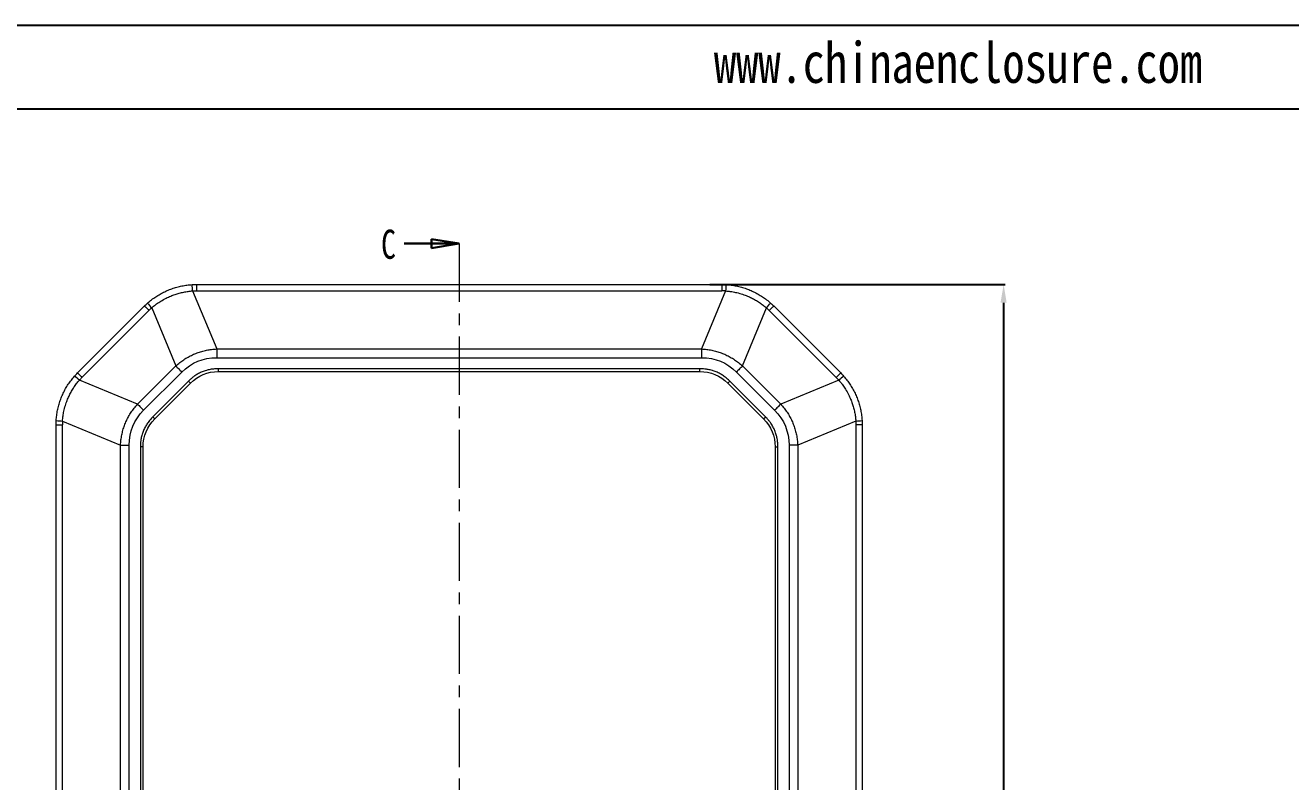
# Model space of a CAD drawing. Header units: inches. Extents: x 1127 to 4647, y 569 to 968.
# Drawn here: x 1918.6 to 2056.7, y 872.8 to 955.4 of the extents above; entities that cross this region are included whole.
import ezdxf

# ---------------------------------------------------------------- set-up
doc = ezdxf.new("R2010")
doc.units = ezdxf.units.IN
doc.linetypes.add('CENTER', pattern=[10.16, 6.35, -1.27, 1.27, -1.27])
doc.layers.add('文字', color=81, linetype='Continuous')
doc.styles.add('SLDTEXTSTYLE0', font='TXT', dxfattribs={"width": 0.75})
doc.styles.get("Standard").update_dxf_attribs({"font": 'txt', "bigfont": 'gbcbig.shx'})
doc.styles.add('宋体', font='', dxfattribs={"width": 0.8, "height": 3.5})
doc.styles.get('宋体').set_extended_font_data('SimSun')
doc.dimstyles.new('2', dxfattribs={"dimtxt": 1.5, "dimasz": 0.6, "dimexe": 0.18, "dimexo": 0.0625, "dimgap": 0.09, "dimtad": 0, "dimtih": 1, "dimtoh": 1, "dimzin": 0, "dimdsep": 46, "dimtxsty": 'Standard', "dimcen": 0, "dimadec": 0, "dimazin": 2, "dimtfac": 1, "dimtofl": 0, "dimtmove": 0, "dimatfit": 3, "dimfxl": 1, "dimtolj": 1, "dimtzin": 0, "dimarcsym": 0})
doc.dimstyles.new('2.5', dxfattribs={"dimtxt": 2.5, "dimasz": 2, "dimexe": 0.18, "dimexo": 0.0625, "dimgap": 0.09, "dimtad": 0, "dimzin": 0, "dimdsep": 46, "dimtxsty": 'Standard', "dimcen": 2, "dimadec": 0, "dimazin": 0, "dimtfac": 1, "dimtofl": 0, "dimtmove": 0, "dimatfit": 3, "dimfxl": 1, "dimtolj": 1, "dimtzin": 0, "dimarcsym": 0})

# ---------------------------------------------------------------- blocks, each defined once
blk = doc.blocks.new('_CLOSED')
at = {"color": 0, "linetype": 'ByBlock', "lineweight": -2}
for p, q in [((-1, 0.166667), (0, 0)), ((-1, 0.166667), (-1, -0.166667)), ((0, 0), (-1, -0.166667)), ((0, 0), (-1, 0))]:
    blk.add_line(p, q, dxfattribs=at)
blk = doc.blocks.new('*D74')
at = {"color": 0, "lineweight": -2}
for p, q in [((1993.28, 927.06), (2025.54, 927.06)), ((2025.36, 925.06), (2025.36, 859.56)), ((2025.36, 783.06), (2025.36, 848.55)), ((1993.28, 781.06), (2025.54, 781.06))]:
    blk.add_line(p, q, dxfattribs=at)
at = {"color": 0}
for points in [[(2025.02, 925.06), (2025.69, 925.06), (2025.36, 927.06)], [(2025.02, 783.06), (2025.69, 783.06), (2025.36, 781.06)]]:
    blk.add_solid(points, dxfattribs=at)
at = {"layer": 'Defpoints', "color": 0}
for p in [(1993.22, 927.06), (2025.36, 927.06), (1993.22, 781.06)]:
    blk.add_point(p, dxfattribs=at)
at = {"color": 0, "insert": (2025.36, 854.06), "char_height": 2.5, "attachment_point": 5, "rotation": 90}
blk.add_mtext('\\A1;146.00', dxfattribs=at)
blk = doc.blocks.new('*D187')
at = {"color": 0, "lineweight": -2}
for p, q in [((3628.76, 895.48), (3628.76, 899.48)), ((3635.21, 898.33), (3633.22, 898.07)), ((3626.76, 897.48), (3630.76, 897.48)), ((1444.45, 822.33), (1444.45, 781.38)), ((1534.37, 822.33), (1534.37, 781.38)), ((1446.45, 781.56), (1484.32, 781.56)), ((1532.37, 781.56), (1494.5, 781.56))]:
    blk.add_line(p, q, dxfattribs=at)
at = {"color": 0}
for points in [[(3633.18, 898.4), (3633.27, 897.74), (3631.24, 897.81)], [(1446.45, 781.9), (1446.45, 781.23), (1444.45, 781.56)], [(1532.37, 781.9), (1532.37, 781.23), (1534.37, 781.56)]]:
    blk.add_solid(points, dxfattribs=at)
at = {"layer": 'Defpoints', "color": 0}
for p in [(3626.28, 897.15), (3631.24, 897.81), (1444.45, 822.39), (1534.37, 822.39), (1534.37, 781.56)]:
    blk.add_point(p, dxfattribs=at)
at = {"color": 0, "insert": (3639.84, 898.94), "char_height": 2.5, "attachment_point": 5, "rotation": 7.5285}
blk.add_mtext('\\A1;∅5.00', dxfattribs=at)
at = {"color": 0, "insert": (1489.41, 781.56), "char_height": 2.5, "attachment_point": 5}
blk.add_mtext('\\A1;89.93', dxfattribs=at)
blk = doc.blocks.new('*D188')
at = {"color": 0, "lineweight": -2}
for p, q in [((3628.76, 895.48), (3628.76, 899.48)), ((3626.76, 897.48), (3630.76, 897.48)), ((3633.47, 894.81), (3631.73, 895.8)), ((1466.91, 816.91), (1466.91, 791.4)), ((1511.91, 816.91), (1511.91, 791.4)), ((1468.91, 791.58), (1484.74, 791.58)), ((1509.91, 791.58), (1494.08, 791.58))]:
    blk.add_line(p, q, dxfattribs=at)
at = {"color": 0}
for points in [[(3631.89, 896.09), (3631.56, 895.51), (3629.99, 896.78)], [(1468.91, 791.91), (1468.91, 791.24), (1466.91, 791.58)], [(1509.91, 791.91), (1509.91, 791.24), (1511.91, 791.58)]]:
    blk.add_solid(points, dxfattribs=at)
at = {"layer": 'Defpoints', "color": 0}
for p in [(3627.54, 898.17), (3629.99, 896.78), (1466.91, 816.97), (1511.91, 816.97), (1511.91, 791.58)]:
    blk.add_point(p, dxfattribs=at)
at = {"color": 0, "insert": (3637.9, 892.3), "char_height": 2.5, "attachment_point": 5, "rotation": 330.4525}
blk.add_mtext('\\A1;∅2.82', dxfattribs=at)
at = {"color": 0, "insert": (1489.41, 791.58), "char_height": 2.5, "attachment_point": 5}
blk.add_mtext('\\A1;45.00', dxfattribs=at)
blk = doc.blocks.new('*D189')
at = {"color": 0, "lineweight": -2}
for p, q in [((1459.41, 877.03), (1459.41, 891.85)), ((1461.41, 891.67), (1484.94, 891.67)), ((1517.41, 891.67), (1493.87, 891.67)), ((1519.41, 877.03), (1519.41, 891.85)), ((3453.42, 813.39), (3452.82, 813.39)), ((3453.42, 810.54), (3453.42, 813.57)), ((3455.82, 813.39), (3454.02, 813.39)), ((3456.42, 810.54), (3456.42, 813.57))]:
    blk.add_line(p, q, dxfattribs=at)
at = {"color": 0}
for points in [[(1461.41, 892), (1461.41, 891.33), (1459.41, 891.67)], [(1517.41, 892), (1517.41, 891.33), (1519.41, 891.67)], [(3454.02, 813.49), (3454.02, 813.29), (3453.42, 813.39)], [(3455.82, 813.49), (3455.82, 813.29), (3456.42, 813.39)]]:
    blk.add_solid(points, dxfattribs=at)
at = {"layer": 'Defpoints', "color": 0}
for p in [(1519.41, 891.67), (1459.41, 876.97), (1519.41, 876.97), (3453.42, 813.39), (3453.42, 810.48), (3456.42, 810.48)]:
    blk.add_point(p, dxfattribs=at)
at = {"color": 0, "attachment_point": 5}
for s, insert, char_height in [('\\A1;60.00', (1489.41, 891.67), 2.5), ('\\A1;3.00', (3450.73, 813.39), 1.5)]:
    blk.add_mtext(s, dxfattribs=dict(at, insert=insert, char_height=char_height))
blk = doc.blocks.new('*D191')
at = {"color": 0, "lineweight": -2}
for p, q in [((1516.66, 950.76), (1546.52, 950.76)), ((1546.34, 948.76), (1546.34, 882.89)), ((1546.34, 805.18), (1546.34, 871.05)), ((3458.05, 819.83), (3453.96, 819.83)), ((3454.14, 819.23), (3454.14, 818.92)), ((3454.14, 816.93), (3454.14, 817.24)), ((3457.55, 816.33), (3453.96, 816.33)), ((1516.66, 803.18), (1546.52, 803.18))]:
    blk.add_line(p, q, dxfattribs=at)
at = {"color": 0}
for points in [[(1546, 948.76), (1546.67, 948.76), (1546.34, 950.76)], [(3454.04, 819.23), (3454.24, 819.23), (3454.14, 819.83)], [(3454.04, 816.93), (3454.24, 816.93), (3454.14, 816.33)], [(1546, 805.18), (1546.67, 805.18), (1546.34, 803.18)]]:
    blk.add_solid(points, dxfattribs=at)
at = {"layer": 'Defpoints', "color": 0}
for p in [(1516.59, 950.76), (1546.34, 950.76), (3454.14, 819.83), (3458.12, 819.83), (3457.62, 816.33), (1516.59, 803.18)]:
    blk.add_point(p, dxfattribs=at)
at = {"color": 0, "insert": (1546.34, 876.97), "char_height": 2.5, "attachment_point": 5, "rotation": 90}
blk.add_mtext('\\A1;147.58', dxfattribs=at)
at = {"color": 0, "insert": (3454.14, 818.08), "char_height": 1.5, "attachment_point": 5}
blk.add_mtext('\\A1;3.50', dxfattribs=at)
blk = doc.blocks.new('*D194')
at = {"color": 0, "lineweight": -2}
for p, q in [((1382.71, 948.25), (1417.88, 948.25)), ((1417.7, 946.25), (1417.7, 880.38)), ((1417.7, 802.67), (1417.7, 868.54)), ((1385.15, 800.67), (1417.88, 800.67)), ((3414.42, 798.63), (3414.42, 801.19)), ((3414.42, 801.19), (3415.02, 801.19)), ((3409.68, 798.63), (3414.6, 798.63)), ((3414.42, 795.73), (3414.42, 798.03)), ((3409.68, 795.13), (3414.6, 795.13))]:
    blk.add_line(p, q, dxfattribs=at)
at = {"color": 0}
for points in [[(1417.37, 946.25), (1418.04, 946.25), (1417.7, 948.25)], [(1417.37, 802.67), (1418.04, 802.67), (1417.7, 800.67)], [(3414.32, 798.03), (3414.52, 798.03), (3414.42, 798.63)], [(3414.32, 795.73), (3414.52, 795.73), (3414.42, 795.13)]]:
    blk.add_solid(points, dxfattribs=at)
at = {"layer": 'Defpoints', "color": 0}
for p in [(1382.65, 948.25), (1417.7, 948.25), (1385.09, 800.67), (3409.62, 798.63), (3414.42, 798.63), (3409.62, 795.13)]:
    blk.add_point(p, dxfattribs=at)
at = {"color": 0, "insert": (1417.7, 874.46), "char_height": 2.5, "attachment_point": 5, "rotation": 90}
blk.add_mtext('\\A1;147.58', dxfattribs=at)
at = {"color": 0, "insert": (3417.24, 801.19), "char_height": 1.5, "attachment_point": 5}
blk.add_mtext('\\A1;3.50', dxfattribs=at)
blk = doc.blocks.new('*D195')
at = {"color": 0, "lineweight": -2}
for p, q in [((1323.41, 894.02), (1323.41, 899.3)), ((1392.41, 894.02), (1392.41, 899.3)), ((1325.41, 899.12), (1353.23, 899.12)), ((1390.41, 899.12), (1362.58, 899.12)), ((3408.62, 798.23), (3408.62, 801.21)), ((3409.62, 798.23), (3409.62, 801.21)), ((3408.02, 801.03), (3405.67, 801.03)), ((3410.22, 801.03), (3410.82, 801.03))]:
    blk.add_line(p, q, dxfattribs=at)
at = {"color": 0}
for points in [[(1325.41, 899.45), (1325.41, 898.79), (1323.41, 899.12)], [(1390.41, 899.45), (1390.41, 898.79), (1392.41, 899.12)], [(3408.02, 801.13), (3408.02, 800.93), (3408.62, 801.03)], [(3410.22, 801.13), (3410.22, 800.93), (3409.62, 801.03)]]:
    blk.add_solid(points, dxfattribs=at)
at = {"layer": 'Defpoints', "color": 0}
for p in [(1323.41, 899.12), (1323.41, 893.96), (1392.41, 893.96), (3408.62, 801.03), (3408.62, 798.17), (3409.62, 798.17)]:
    blk.add_point(p, dxfattribs=at)
at = {"color": 0, "attachment_point": 5}
for s, insert, char_height in [('\\A1;69.00', (1357.91, 899.12), 2.5), ('\\A1;1.00', (3403.83, 801.03), 1.5)]:
    blk.add_mtext(s, dxfattribs=dict(at, insert=insert, char_height=char_height))
blk = doc.blocks.new('*D196')
at = {"color": 0, "lineweight": -2}
for p, q in [((1365.45, 937.96), (1375.79, 937.96)), ((1375.61, 935.96), (1375.61, 879.97)), ((1375.61, 812.96), (1375.61, 868.95)), ((1370.62, 810.96), (1375.79, 810.96)), ((3449.12, 789.48), (3495.25, 789.48)), ((3495.07, 788.88), (3495.07, 779.92)), ((3495.07, 769.29), (3495.07, 778.24)), ((3453.64, 768.69), (3495.25, 768.69))]:
    blk.add_line(p, q, dxfattribs=at)
at = {"color": 0}
for points in [[(1375.28, 935.96), (1375.95, 935.96), (1375.61, 937.96)], [(1375.28, 812.96), (1375.95, 812.96), (1375.61, 810.96)], [(3494.97, 788.88), (3495.17, 788.88), (3495.07, 789.48)], [(3494.97, 769.29), (3495.17, 769.29), (3495.07, 768.69)]]:
    blk.add_solid(points, dxfattribs=at)
at = {"layer": 'Defpoints', "color": 0}
for p in [(1365.39, 937.96), (1370.56, 810.96), (1375.61, 810.96), (3449.06, 789.48), (3453.58, 768.69), (3495.07, 768.69)]:
    blk.add_point(p, dxfattribs=at)
at = {"color": 0, "insert": (1375.61, 874.46), "char_height": 2.5, "attachment_point": 5, "rotation": 90}
blk.add_mtext('\\A1;127.00', dxfattribs=at)
at = {"color": 0, "insert": (3495.07, 779.08), "char_height": 1.5, "attachment_point": 5}
blk.add_mtext('\\A1;20.79', dxfattribs=at)
blk = doc.blocks.new('*D198')
at = {"color": 0, "lineweight": -2}
for p, q in [((3633.7, 913.45), (3601.79, 913.45)), ((3601.97, 911.45), (3601.97, 847.99)), ((1466.91, 864.97), (1466.91, 868.97)), ((1464.91, 866.97), (1468.91, 866.97)), ((1477.42, 859), (1469.54, 864.98)), ((3601.97, 773.5), (3601.97, 836.97)), ((3633.7, 771.5), (3601.79, 771.5))]:
    blk.add_line(p, q, dxfattribs=at)
at = {"color": 0}
for points in [[(3601.63, 911.45), (3602.3, 911.45), (3601.97, 913.45)], [(1469.74, 865.24), (1469.34, 864.71), (1467.94, 866.18)], [(3601.63, 773.5), (3602.3, 773.5), (3601.97, 771.5)]]:
    blk.add_solid(points, dxfattribs=at)
at = {"layer": 'Defpoints', "color": 0}
for p in [(3601.97, 913.45), (3633.76, 913.45), (1465.87, 867.76), (1467.94, 866.18), (3633.76, 771.5)]:
    blk.add_point(p, dxfattribs=at)
at = {"color": 0, "char_height": 2.5, "attachment_point": 5}
for s, insert, rotation in [('\\A1;∅2.60', (1481.3, 856.05), 322.8069), ('\\A1;141.95', (3601.97, 842.48), 90)]:
    blk.add_mtext(s, dxfattribs=dict(at, insert=insert, rotation=rotation))
blk = doc.blocks.new('*D199')
at = {"color": 0, "lineweight": -2}
for p, q in [((1459.41, 929.97), (1459.41, 933.97)), ((1465.56, 934.07), (1463.67, 933.43)), ((1457.41, 931.97), (1461.41, 931.97)), ((3540.25, 792.03), (3540.25, 763.09)), ((3560.75, 792.03), (3560.75, 763.09)), ((3542.25, 763.27), (3545.83, 763.27)), ((3558.75, 763.27), (3555.17, 763.27))]:
    blk.add_line(p, q, dxfattribs=at)
at = {"color": 0}
for points in [[(1463.56, 933.74), (1463.78, 933.11), (1461.78, 932.78)], [(3542.25, 763.6), (3542.25, 762.94), (3540.25, 763.27)], [(3558.75, 763.6), (3558.75, 762.94), (3560.75, 763.27)]]:
    blk.add_solid(points, dxfattribs=at)
at = {"layer": 'Defpoints', "color": 0}
for p in [(1461.78, 932.78), (1457.04, 931.16), (3540.25, 792.09), (3560.75, 792.09), (3560.75, 763.27)]:
    blk.add_point(p, dxfattribs=at)
at = {"color": 0, "insert": (1469.98, 935.58), "char_height": 2.5, "attachment_point": 5, "rotation": 18.863}
blk.add_mtext('\\A1;∅5.00', dxfattribs=at)
at = {"color": 0, "insert": (3550.5, 763.27), "char_height": 2.5, "attachment_point": 5}
blk.add_mtext('\\A1;20.50', dxfattribs=at)
blk = doc.blocks.new('*D200')
at = {"color": 0, "lineweight": -2}
for p, q in [((1459.41, 929.97), (1459.41, 933.97)), ((1457.41, 931.97), (1461.41, 931.97)), ((1464.88, 928.95), (1463.13, 929.92)), ((3636.26, 782.42), (3636.26, 751.87)), ((3681.26, 782.42), (3681.26, 751.87)), ((3638.26, 752.05), (3654.09, 752.05)), ((3679.26, 752.05), (3663.44, 752.05))]:
    blk.add_line(p, q, dxfattribs=at)
at = {"color": 0}
for points in [[(1463.29, 930.21), (1462.96, 929.62), (1461.38, 930.88)], [(3638.26, 752.38), (3638.26, 751.72), (3636.26, 752.05)], [(3679.26, 752.38), (3679.26, 751.72), (3681.26, 752.05)]]:
    blk.add_solid(points, dxfattribs=at)
at = {"layer": 'Defpoints', "color": 0}
for p in [(1457.44, 933.06), (1461.38, 930.88), (3636.26, 782.48), (3681.26, 782.48), (3681.26, 752.05)]:
    blk.add_point(p, dxfattribs=at)
at = {"color": 0, "insert": (1469.33, 926.49), "char_height": 2.5, "attachment_point": 5, "rotation": 331.0628}
blk.add_mtext('\\A1;∅4.49', dxfattribs=at)
at = {"color": 0, "insert": (3658.76, 752.05), "char_height": 2.5, "attachment_point": 5}
blk.add_mtext('\\A1;45.00', dxfattribs=at)
blk = doc.blocks.new('*D201')
at = {"color": 0, "lineweight": -2}
for p, q in [((1459.41, 929.97), (1459.41, 933.97)), ((1457.41, 931.97), (1461.41, 931.97)), ((1463.68, 925.17), (1461.14, 929.22)), ((3631.76, 793.55), (3631.76, 798.04)), ((3633.76, 797.86), (3653.13, 797.86)), ((3682.26, 797.86), (3662.89, 797.86)), ((3684.26, 796.63), (3684.26, 798.04))]:
    blk.add_line(p, q, dxfattribs=at)
at = {"color": 0}
for points in [[(1461.42, 929.39), (1460.85, 929.04), (1460.07, 930.91)], [(3633.76, 798.19), (3633.76, 797.52), (3631.76, 797.86)], [(3682.26, 798.19), (3682.26, 797.52), (3684.26, 797.86)]]:
    blk.add_solid(points, dxfattribs=at)
at = {"layer": 'Defpoints', "color": 0}
for p in [(1458.74, 933.03), (1460.07, 930.91), (3684.26, 797.86), (3684.26, 796.57), (3631.76, 793.49)]:
    blk.add_point(p, dxfattribs=at)
at = {"color": 0, "insert": (1466.27, 921.04), "char_height": 2.5, "attachment_point": 5, "rotation": 302.1068}
blk.add_mtext('\\A1;∅2.50', dxfattribs=at)
at = {"color": 0, "insert": (3658.01, 797.86), "char_height": 2.5, "attachment_point": 5}
blk.add_mtext('\\A1;52.50', dxfattribs=at)

msp = doc.modelspace()

# ---------------------------------------------------------------- linework, layer by layer
for p, q in [((1796.218, 955.361), (2337.047, 955.361)), ((1810.213, 946.256), (2327.942, 946.256))]:
    msp.add_line(p, q)
at = {"color": 7, "linetype": 'Continuous', "lineweight": 30}
msp.add_line((1959.918, 931.526), (1965.918, 931.526), dxfattribs=at)
at = {"color": 1, "linetype": 'CENTER', "lineweight": 0}
msp.add_line((1965.918, 931.526), (1965.918, 776.678), dxfattribs=at)
at = {"color": 7, "linetype": 'Continuous', "lineweight": 15}
for p, q in [((1937.232, 927.057), (1937.232, 926.373)), ((1937.232, 927.057), (1994.604, 927.057)), ((1994.604, 927.057), (1994.604, 926.373)), ((1936.826, 926.362), (1939.453, 920.019)), ((1937.232, 926.373), (1994.604, 926.373)), ((1995.01, 926.362), (1992.383, 920.019)), ((1931.575, 924.714), (1924.261, 917.4)), ((1924.745, 916.917), (1932.058, 924.23)), ((1932.354, 924.509), (1934.981, 918.166)), ((1996.855, 918.166), (1999.482, 924.509)), ((1999.778, 924.23), (2007.091, 916.917)), ((2007.575, 917.4), (2000.261, 924.714)), ((1939.453, 920.019), (1992.383, 920.019)), ((1939.453, 920.019), (1939.453, 919.07)), ((1992.383, 920.019), (1992.383, 919.07)), ((1939.453, 919.07), (1992.383, 919.07)), ((1934.981, 918.166), (1930.809, 913.994)), ((1931.479, 913.323), (1935.652, 917.496)), ((1939.644, 917.557), (1939.644, 917.857)), ((1992.192, 917.857), (1939.644, 917.857)), ((1939.644, 917.557), (1992.192, 917.557)), ((1992.192, 917.557), (1992.192, 917.857)), ((1996.184, 917.496), (2000.357, 913.323)), ((2001.027, 913.994), (1996.855, 918.166)), ((1930.809, 913.994), (1924.466, 916.621)), ((1936.374, 916.503), (1932.472, 912.601)), ((1932.685, 912.389), (1936.586, 916.29)), ((1995.25, 916.29), (1999.151, 912.389)), ((1999.363, 912.601), (1995.462, 916.503)), ((2007.37, 916.621), (2001.027, 913.994)), ((1921.918, 911.743), (1922.602, 911.743)), ((1921.918, 796.371), (1921.918, 911.743)), ((1922.602, 796.371), (1922.602, 911.743)), ((1922.614, 912.149), (1928.956, 909.522)), ((2009.222, 912.149), (2002.88, 909.522)), ((2009.234, 911.743), (2009.234, 796.371)), ((2009.918, 911.743), (2009.234, 911.743)), ((2009.918, 911.743), (2009.918, 796.371)), ((1928.956, 798.592), (1928.956, 909.522)), ((1928.956, 909.522), (1929.905, 909.522)), ((1929.905, 798.592), (1929.905, 909.522)), ((1931.418, 909.331), (1931.118, 909.331)), ((1931.118, 909.331), (1931.118, 798.783)), ((1931.418, 798.783), (1931.418, 909.331)), ((2000.418, 909.331), (2000.718, 909.331)), ((2000.418, 909.331), (2000.418, 798.783)), ((2000.718, 798.783), (2000.718, 909.331)), ((2001.931, 909.522), (2001.931, 798.592)), ((2002.88, 909.522), (2001.931, 909.522)), ((2002.88, 909.522), (2002.88, 798.592))]:
    msp.add_line(p, q, dxfattribs=at)
at = {"color": 7, "linetype": 'Continuous', "lineweight": 15, "flags": 128}
for points in [[(1931.575, 924.714), (1931.583, 924.705), (1931.609, 924.68), (1931.651, 924.638), (1931.708, 924.58), (1931.78, 924.509), (1931.863, 924.426), (1931.957, 924.332), (1932.058, 924.23)], [(2000.261, 924.714), (2000.253, 924.705), (2000.227, 924.68), (2000.185, 924.638), (2000.128, 924.58), (2000.056, 924.509), (1999.973, 924.426), (1999.879, 924.332), (1999.778, 924.23)], [(1924.261, 917.4), (1924.27, 917.392), (1924.295, 917.366), (1924.337, 917.324), (1924.395, 917.267), (1924.466, 917.195), (1924.549, 917.112), (1924.643, 917.018), (1924.745, 916.917)], [(1934.981, 918.166), (1935.062, 918.085), (1935.145, 918.003), (1935.228, 917.919), (1935.312, 917.835), (1935.396, 917.751), (1935.481, 917.666), (1935.566, 917.581), (1935.652, 917.496)], [(1996.855, 918.166), (1996.774, 918.085), (1996.691, 918.003), (1996.608, 917.919), (1996.524, 917.835), (1996.44, 917.751), (1996.355, 917.666), (1996.27, 917.581), (1996.184, 917.496)], [(2007.575, 917.4), (2007.566, 917.392), (2007.541, 917.366), (2007.499, 917.324), (2007.441, 917.267), (2007.37, 917.195), (2007.287, 917.112), (2007.193, 917.018), (2007.091, 916.917)], [(1936.586, 916.29), (1936.582, 916.294), (1936.57, 916.307), (1936.551, 916.326), (1936.524, 916.353), (1936.492, 916.385), (1936.455, 916.421), (1936.416, 916.461), (1936.374, 916.503)], [(1995.25, 916.29), (1995.254, 916.294), (1995.266, 916.307), (1995.285, 916.326), (1995.312, 916.353), (1995.344, 916.385), (1995.381, 916.421), (1995.42, 916.461), (1995.462, 916.503)], [(1930.809, 913.994), (1930.89, 913.913), (1930.972, 913.83), (1931.056, 913.747), (1931.14, 913.663), (1931.224, 913.579), (1931.309, 913.494), (1931.394, 913.409), (1931.479, 913.323)], [(2001.027, 913.994), (2000.946, 913.913), (2000.864, 913.83), (2000.78, 913.747), (2000.696, 913.663), (2000.612, 913.579), (2000.527, 913.494), (2000.442, 913.409), (2000.357, 913.323)], [(1932.685, 912.389), (1932.681, 912.393), (1932.668, 912.405), (1932.649, 912.424), (1932.622, 912.451), (1932.59, 912.483), (1932.554, 912.52), (1932.514, 912.559), (1932.472, 912.601)], [(1999.151, 912.389), (1999.155, 912.393), (1999.168, 912.405), (1999.187, 912.424), (1999.213, 912.451), (1999.246, 912.483), (1999.282, 912.52), (1999.322, 912.559), (1999.363, 912.601)]]:
    msp.add_lwpolyline(points, dxfattribs=at)
at = {"color": 7, "linetype": 'Continuous', "lineweight": 15}
for centre, radius, start, end in [((1929.164, 926.054), 7.668, 2.30015, 7.41719), ((2002.672, 926.054), 7.668, 172.58281, 177.69985), ((1937.992, 929.712), 7.672, 217.58445, 222.69851), ((1993.839, 929.716), 7.678, 317.30343, 322.41361), ((1919.263, 910.983), 7.672, 47.30149, 52.41555), ((2012.573, 910.982), 7.673, 127.5852, 132.69856), ((1922.921, 919.812), 7.669, 262.5831, 267.69894), ((2008.915, 919.812), 7.669, 272.3009, 277.41696)]:
    msp.add_arc(centre, radius, start, end, dxfattribs=at)
for points, knots in [([(1931.912, 925.032), (1931.983, 925.094), (1932.125, 925.218), (1932.345, 925.393), (1932.571, 925.562), (1932.803, 925.722), (1933.041, 925.873), (1933.284, 926.017), (1933.531, 926.152), (1933.783, 926.278), (1934.04, 926.395), (1934.3, 926.502), (1934.564, 926.601), (1934.832, 926.69), (1935.102, 926.77), (1935.375, 926.84), (1935.65, 926.901), (1935.928, 926.952), (1936.207, 926.993), (1936.487, 927.024), (1936.674, 927.037), (1936.768, 927.044)], [0, 0, 0, 0, 0.0526358, 0.1052702, 0.1579034, 0.2105355, 0.2631667, 0.3157971, 0.3684269, 0.4210563, 0.4736855, 0.5263145, 0.5789437, 0.6315731, 0.6842029, 0.7368333, 0.7894645, 0.8420966, 0.8947298, 0.9473642, 1, 1, 1, 1]), ([(1936.768, 927.044), (1936.845, 927.048), (1937, 927.055), (1937.154, 927.056), (1937.232, 927.057)], [0, 0, 0, 0, 0.50008802, 1, 1, 1, 1]), ([(1994.604, 927.057), (1994.682, 927.056), (1994.836, 927.055), (1994.991, 927.048), (1995.068, 927.044)], [0, 0, 0, 0, 0.499912, 1, 1, 1, 1]), ([(1995.068, 927.044), (1995.162, 927.037), (1995.349, 927.024), (1995.629, 926.993), (1995.908, 926.952), (1996.186, 926.901), (1996.461, 926.84), (1996.734, 926.77), (1997.004, 926.69), (1997.272, 926.601), (1997.536, 926.502), (1997.796, 926.395), (1998.053, 926.278), (1998.305, 926.152), (1998.552, 926.017), (1998.795, 925.873), (1999.033, 925.722), (1999.265, 925.562), (1999.491, 925.393), (1999.711, 925.218), (1999.853, 925.094), (1999.924, 925.032)], [0, 0, 0, 0, 0.0526358, 0.1052702, 0.1579034, 0.2105355, 0.2631667, 0.3157971, 0.3684269, 0.4210563, 0.4736855, 0.5263145, 0.5789437, 0.6315731, 0.6842029, 0.7368333, 0.7894645, 0.8420966, 0.8947298, 0.9473642, 1, 1, 1, 1]), ([(1932.354, 924.509), (1932.423, 924.568), (1932.598, 924.716), (1932.926, 924.965), (1933.377, 925.266), (1933.894, 925.554), (1934.416, 925.793), (1934.899, 925.975), (1935.37, 926.12), (1935.849, 926.233), (1936.335, 926.318), (1936.662, 926.347), (1936.826, 926.362)], [0, 0, 0, 0, 0.0556187, 0.1392282, 0.2508082, 0.3856401, 0.4999802, 0.5999714, 0.6999586, 0.799947, 0.8999513, 1, 1, 1, 1]), ([(1995.01, 926.362), (1994.943, 926.365), (1994.807, 926.372), (1994.672, 926.373), (1994.604, 926.373)], [0, 0, 0, 0, 0.5000234, 1, 1, 1, 1]), ([(1995.01, 926.362), (1995.101, 926.354), (1995.329, 926.335), (1995.737, 926.279), (1996.268, 926.173), (1996.839, 926.011), (1997.376, 925.811), (1997.847, 925.598), (1998.282, 925.368), (1998.701, 925.109), (1999.104, 924.825), (1999.356, 924.614), (1999.482, 924.509)], [0, 0, 0, 0, 0.0556186, 0.1392282, 0.2508082, 0.3856401, 0.4999802, 0.5999714, 0.6999586, 0.799947, 0.8999513, 1, 1, 1, 1]), ([(1931.575, 924.714), (1931.63, 924.768), (1931.74, 924.877), (1931.855, 924.981), (1931.912, 925.032)], [0, 0, 0, 0, 0.499912, 1, 1, 1, 1]), ([(1999.924, 925.032), (1999.981, 924.981), (2000.096, 924.877), (2000.206, 924.768), (2000.261, 924.714)], [0, 0, 0, 0, 0.50008802, 1, 1, 1, 1]), ([(1934.981, 918.166), (1935.051, 918.229), (1935.192, 918.353), (1935.409, 918.529), (1935.631, 918.696), (1935.857, 918.853), (1936.088, 919.001), (1936.322, 919.138), (1936.561, 919.266), (1936.804, 919.384), (1937.052, 919.492), (1937.303, 919.59), (1937.558, 919.679), (1937.817, 919.757), (1938.081, 919.826), (1938.348, 919.885), (1938.619, 919.934), (1938.893, 919.973), (1939.172, 920.002), (1939.359, 920.013), (1939.453, 920.019)], [0, 0, 0, 0, 0.0572107, 0.1138453, 0.1699707, 0.2256561, 0.2809721, 0.3359908, 0.3907854, 0.4454303, 0.5, 0.5545697, 0.6092146, 0.6640092, 0.7190279, 0.7743439, 0.8300293, 0.8861547, 0.9427893, 1, 1, 1, 1]), ([(1992.383, 920.019), (1992.477, 920.013), (1992.664, 920.002), (1992.943, 919.973), (1993.217, 919.934), (1993.488, 919.885), (1993.755, 919.826), (1994.019, 919.757), (1994.278, 919.679), (1994.533, 919.59), (1994.784, 919.492), (1995.032, 919.384), (1995.275, 919.266), (1995.514, 919.138), (1995.748, 919.001), (1995.979, 918.853), (1996.205, 918.696), (1996.427, 918.529), (1996.644, 918.353), (1996.785, 918.229), (1996.855, 918.166)], [0, 0, 0, 0, 0.0572107, 0.1138453, 0.1699707, 0.2256561, 0.2809721, 0.3359908, 0.3907854, 0.4454303, 0.5, 0.5545697, 0.6092146, 0.6640092, 0.7190279, 0.7743439, 0.8300293, 0.8861547, 0.9427893, 1, 1, 1, 1]), ([(1923.943, 917.063), (1923.995, 917.12), (1924.098, 917.235), (1924.207, 917.345), (1924.261, 917.4)], [0, 0, 0, 0, 0.500088, 1, 1, 1, 1]), ([(1939.644, 917.857), (1939.575, 917.856), (1939.431, 917.855), (1939.21, 917.841), (1938.976, 917.816), (1938.678, 917.77), (1938.303, 917.683), (1937.881, 917.536), (1937.46, 917.336), (1937.1, 917.115), (1936.796, 916.886), (1936.565, 916.689), (1936.433, 916.56), (1936.374, 916.503)], [0, 0, 0, 0, 0.0573025, 0.1182559, 0.1828333, 0.2510399, 0.3666223, 0.5004945, 0.6182453, 0.7498122, 0.8484229, 0.9319233, 1, 1, 1, 1]), ([(1995.462, 916.503), (1995.412, 916.551), (1995.309, 916.651), (1995.143, 916.798), (1994.961, 916.946), (1994.717, 917.124), (1994.39, 917.328), (1993.988, 917.522), (1993.549, 917.678), (1993.138, 917.777), (1992.761, 917.83), (1992.458, 917.854), (1992.274, 917.856), (1992.192, 917.857)], [0, 0, 0, 0, 0.0573025, 0.1182559, 0.1828333, 0.2510399, 0.3666223, 0.5004945, 0.6182453, 0.7498122, 0.8484229, 0.9319233, 1, 1, 1, 1]), ([(2007.575, 917.4), (2007.629, 917.345), (2007.738, 917.235), (2007.841, 917.12), (2007.893, 917.063)], [0, 0, 0, 0, 0.49991198, 1, 1, 1, 1]), ([(1921.931, 912.207), (1921.938, 912.301), (1921.951, 912.488), (1921.982, 912.769), (1922.023, 913.047), (1922.074, 913.325), (1922.135, 913.6), (1922.205, 913.873), (1922.285, 914.143), (1922.374, 914.411), (1922.473, 914.675), (1922.581, 914.935), (1922.697, 915.192), (1922.823, 915.444), (1922.958, 915.691), (1923.102, 915.934), (1923.253, 916.172), (1923.413, 916.404), (1923.582, 916.63), (1923.757, 916.85), (1923.881, 916.992), (1923.943, 917.063)], [0, 0, 0, 0, 0.0526358, 0.1052702, 0.1579034, 0.2105355, 0.2631667, 0.3157971, 0.3684269, 0.4210563, 0.4736855, 0.5263145, 0.5789437, 0.6315731, 0.6842029, 0.7368333, 0.7894645, 0.8420966, 0.8947298, 0.9473642, 1, 1, 1, 1]), ([(1922.614, 912.149), (1922.621, 912.24), (1922.64, 912.468), (1922.696, 912.876), (1922.802, 913.407), (1922.964, 913.978), (1923.164, 914.515), (1923.377, 914.986), (1923.608, 915.421), (1923.866, 915.84), (1924.15, 916.243), (1924.361, 916.495), (1924.466, 916.621)], [0, 0, 0, 0, 0.05561867, 0.13922823, 0.25080816, 0.38564009, 0.49998021, 0.59997138, 0.69995857, 0.79994704, 0.89995134, 1, 1, 1, 1]), ([(2007.37, 916.621), (2007.429, 916.552), (2007.577, 916.377), (2007.825, 916.049), (2008.126, 915.598), (2008.415, 915.081), (2008.654, 914.559), (2008.836, 914.076), (2008.981, 913.605), (2009.094, 913.126), (2009.179, 912.64), (2009.208, 912.313), (2009.222, 912.149)], [0, 0, 0, 0, 0.0556186, 0.1392282, 0.2508082, 0.3856401, 0.4999802, 0.5999714, 0.6999586, 0.799947, 0.8999513, 1, 1, 1, 1]), ([(2007.893, 917.063), (2007.955, 916.992), (2008.079, 916.85), (2008.254, 916.63), (2008.423, 916.404), (2008.583, 916.172), (2008.734, 915.934), (2008.878, 915.691), (2009.013, 915.444), (2009.138, 915.192), (2009.255, 914.935), (2009.363, 914.675), (2009.462, 914.411), (2009.551, 914.143), (2009.631, 913.873), (2009.701, 913.6), (2009.762, 913.325), (2009.813, 913.047), (2009.854, 912.769), (2009.885, 912.488), (2009.898, 912.301), (2009.905, 912.207)], [0, 0, 0, 0, 0.0526358, 0.1052702, 0.1579034, 0.2105355, 0.2631667, 0.3157971, 0.3684269, 0.4210563, 0.4736855, 0.5263145, 0.5789437, 0.6315731, 0.6842029, 0.7368333, 0.7894645, 0.8420966, 0.8947298, 0.9473642, 1, 1, 1, 1]), ([(1928.956, 909.522), (1928.962, 909.616), (1928.973, 909.803), (1929.002, 910.082), (1929.041, 910.356), (1929.09, 910.627), (1929.149, 910.894), (1929.218, 911.158), (1929.296, 911.417), (1929.385, 911.672), (1929.483, 911.924), (1929.591, 912.171), (1929.709, 912.414), (1929.837, 912.653), (1929.974, 912.887), (1930.122, 913.118), (1930.279, 913.344), (1930.446, 913.566), (1930.622, 913.783), (1930.746, 913.924), (1930.809, 913.994)], [0, 0, 0, 0, 0.0572107, 0.1138453, 0.1699707, 0.2256561, 0.2809721, 0.3359908, 0.3907854, 0.4454303, 0.5, 0.5545697, 0.6092146, 0.6640092, 0.7190279, 0.7743439, 0.8300293, 0.8861547, 0.9427893, 1, 1, 1, 1]), ([(2001.027, 913.994), (2001.09, 913.924), (2001.214, 913.783), (2001.39, 913.566), (2001.557, 913.344), (2001.714, 913.118), (2001.862, 912.887), (2001.999, 912.653), (2002.127, 912.414), (2002.245, 912.171), (2002.353, 911.924), (2002.451, 911.672), (2002.54, 911.417), (2002.618, 911.158), (2002.687, 910.894), (2002.746, 910.627), (2002.795, 910.356), (2002.834, 910.082), (2002.863, 909.803), (2002.874, 909.616), (2002.88, 909.522)], [0, 0, 0, 0, 0.0572107, 0.1138453, 0.1699707, 0.2256561, 0.2809721, 0.3359908, 0.3907854, 0.4454303, 0.5, 0.5545697, 0.6092146, 0.6640092, 0.7190279, 0.7743439, 0.8300293, 0.8861547, 0.9427893, 1, 1, 1, 1]), ([(1921.918, 911.743), (1921.919, 911.821), (1921.92, 911.975), (1921.928, 912.13), (1921.931, 912.207)], [0, 0, 0, 0, 0.49991198, 1, 1, 1, 1]), ([(1922.614, 912.149), (1922.61, 912.082), (1922.603, 911.946), (1922.602, 911.811), (1922.602, 911.743)], [0, 0, 0, 0, 0.50002336, 1, 1, 1, 1]), ([(1932.472, 912.601), (1932.424, 912.551), (1932.324, 912.449), (1932.177, 912.282), (1932.029, 912.1), (1931.851, 911.856), (1931.647, 911.529), (1931.453, 911.127), (1931.297, 910.688), (1931.198, 910.277), (1931.145, 909.9), (1931.121, 909.597), (1931.119, 909.413), (1931.118, 909.331)], [0, 0, 0, 0, 0.05730249, 0.11825588, 0.18283334, 0.25103992, 0.3666223, 0.50049451, 0.6182453, 0.74981223, 0.84842285, 0.93192326, 1, 1, 1, 1]), ([(2000.718, 909.331), (2000.717, 909.4), (2000.716, 909.544), (2000.702, 909.765), (2000.677, 909.999), (2000.631, 910.297), (2000.544, 910.673), (2000.397, 911.094), (2000.197, 911.515), (1999.976, 911.875), (1999.747, 912.179), (1999.55, 912.41), (1999.421, 912.542), (1999.363, 912.601)], [0, 0, 0, 0, 0.05730249, 0.11825589, 0.18283334, 0.25103992, 0.3666223, 0.50049451, 0.6182453, 0.74981223, 0.84842285, 0.93192326, 1, 1, 1, 1]), ([(2009.905, 912.207), (2009.908, 912.13), (2009.916, 911.975), (2009.917, 911.821), (2009.918, 911.743)], [0, 0, 0, 0, 0.500088, 1, 1, 1, 1])]:
    msp.add_open_spline(points, degree=3, knots=knots, dxfattribs=at)
for points in [[(1936.826, 926.362), (1936.961, 926.369), (1937.096, 926.373), (1937.232, 926.373)], [(1932.058, 924.23), (1932.154, 924.326), (1932.253, 924.419), (1932.354, 924.509)], [(1999.482, 924.509), (1999.583, 924.419), (1999.682, 924.326), (1999.778, 924.23)], [(1935.652, 917.496), (1936.697, 918.541), (1937.975, 919.07), (1939.453, 919.07)], [(1992.383, 919.07), (1993.861, 919.07), (1995.139, 918.541), (1996.184, 917.496)], [(1936.586, 916.29), (1937.419, 917.123), (1938.463, 917.557), (1939.644, 917.557)], [(1992.192, 917.557), (1993.369, 917.557), (1994.414, 917.126), (1995.25, 916.29)], [(1924.466, 916.621), (1924.556, 916.722), (1924.649, 916.821), (1924.745, 916.917)], [(2007.091, 916.917), (2007.187, 916.821), (2007.28, 916.722), (2007.37, 916.621)], [(1929.905, 909.522), (1929.905, 911), (1930.434, 912.278), (1931.479, 913.323)], [(2000.357, 913.323), (2001.402, 912.278), (2001.931, 911), (2001.931, 909.522)], [(1931.418, 909.331), (1931.418, 910.508), (1931.849, 911.553), (1932.685, 912.389)], [(1999.151, 912.389), (1999.984, 911.556), (2000.418, 910.512), (2000.418, 909.331)], [(2009.222, 912.149), (2009.23, 912.014), (2009.234, 911.879), (2009.234, 911.743)]]:
    msp.add_open_spline(points, degree=3, dxfattribs=at)

# ---------------------------------------------------------------- block references
at = {"color": 7, "linetype": 'Continuous', "lineweight": 30, "xscale": 3, "yscale": 3, "zscale": 0.5}
msp.add_blockref('_CLOSED', (1965.918, 931.526), dxfattribs=at)

# ---------------------------------------------------------------- texts
at = {"color": 7, "linetype": 'Continuous', "insert": (1957.398, 933.043), "char_height": 3.175, "attachment_point": 1, "style": 'SLDTEXTSTYLE0'}
msp.add_mtext('C', dxfattribs=at)
at = {"layer": '文字', "color": 0, "insert": (1993.734, 953.526), "char_height": 4.45127, "width": 78.20447, "attachment_point": 1, "style": '宋体'}
msp.add_mtext('www.chinaenclosure.com', dxfattribs=at)

# ---------------------------------------------------------------- dimensions: what is measured, and where the dimension line sits
for base, p1, p2, dimstyle, picture, middle in [((1546.335, 950.762), (1516.594, 803.18), (1516.594, 950.762), '2.5', '*D191', (1546.335, 876.971)), ((3454.144, 819.829), (3457.616, 816.329), (3458.116, 819.829), '2', '*D191', (3454.144, 818.079)), ((1417.702, 948.25), (1385.092, 800.667), (1382.647, 948.25), '2.5', '*D194', (1417.702, 874.458)), ((1375.613, 810.958), (1365.391, 937.958), (1370.56, 810.958), '2.5', '*D196', (1375.613, 874.458)), ((3495.069, 768.687), (3449.062, 789.479), (3453.577, 768.687), '2', '*D196', (3495.069, 779.083)), ((2025.356, 927.057), (1993.221, 781.057), (1993.221, 927.057), '2.5', '*D74', (2025.356, 854.057))]:
    dim = msp.add_linear_dim(base=base, p1=p1, p2=p2, angle=90, dimstyle=dimstyle)
    dim.commit()
    dim.dimension.update_dxf_attribs({"geometry": picture, "text_midpoint": middle})
dim = msp.add_linear_dim(base=(3414.422, 798.629), p1=(3409.616, 795.129), p2=(3409.616, 798.629), angle=90, dimstyle='2')
dim.commit()
dim.dimension.update_dxf_attribs({"geometry": '*D194', "text_midpoint": (3417.237, 801.193), "dimtype": 160})
for p1, p2, picture, middle in [((1457.044, 931.162), (1461.775, 932.779), '*D199', (1469.983, 935.583)), ((1457.443, 933.058), (1461.376, 930.884), '*D200', (1469.331, 926.485)), ((3626.285, 897.151), (3631.242, 897.806), '*D187', (3639.84, 898.943)), ((3627.537, 898.174), (3629.989, 896.784), '*D188', (3637.897, 892.301))]:
    dim = msp.add_diameter_dim_2p(p1=p1, p2=p2, dimstyle='2.5')
    dim.commit()
    dim.dimension.update_dxf_attribs({"geometry": picture, "text_midpoint": middle})
for base, p1, p2, picture, middle in [((3560.75, 763.269), (3540.25, 792.091), (3560.75, 792.091), '*D199', (3550.5, 763.269)), ((3681.263, 752.048), (3636.263, 782.479), (3681.263, 782.479), '*D200', (3658.763, 752.048)), ((3684.263, 797.857), (3631.763, 793.486), (3684.263, 796.566), '*D201', (3658.013, 797.857)), ((1323.408, 899.119), (1392.408, 893.958), (1323.408, 893.958), '*D195', (1357.908, 899.119)), ((1511.909, 791.577), (1466.909, 816.971), (1511.909, 816.971), '*D188', (1489.409, 791.577)), ((1519.409, 891.668), (1459.409, 876.971), (1519.409, 876.971), '*D189', (1489.409, 891.668))]:
    dim = msp.add_linear_dim(base=base, p1=p1, p2=p2, dimstyle='2.5')
    dim.commit()
    dim.dimension.update_dxf_attribs({"geometry": picture, "text_midpoint": middle})
for p1, p2, picture, middle in [((1458.745, 933.03), (1460.074, 930.912), '*D201', (1466.27, 921.037)), ((1465.874, 867.757), (1467.945, 866.185), '*D198', (1481.304, 856.047))]:
    dim = msp.add_diameter_dim_2p(p1=p1, p2=p2, dimstyle='2.5')
    dim.commit()
    dim.dimension.update_dxf_attribs({"geometry": picture, "text_midpoint": middle, "dimtype": 163})
for base, p1, p2, dimstyle, picture, middle in [((3408.616, 801.035), (3409.616, 798.167), (3408.616, 798.167), '2', '*D195', (3403.826, 801.035)), ((1534.3718, 781.5634), (1444.4467, 822.3897), (1534.3718, 822.3897), '2.5', '*D187', (1489.4093, 781.5634)), ((3453.416, 813.386), (3456.416, 810.479), (3453.416, 810.479), '2', '*D189', (3450.726, 813.386))]:
    dim = msp.add_linear_dim(base=base, p1=p1, p2=p2, dimstyle=dimstyle)
    dim.commit()
    dim.dimension.update_dxf_attribs({"geometry": picture, "text_midpoint": middle, "dimtype": 160})

doc.saveas('drawing.dxf')
